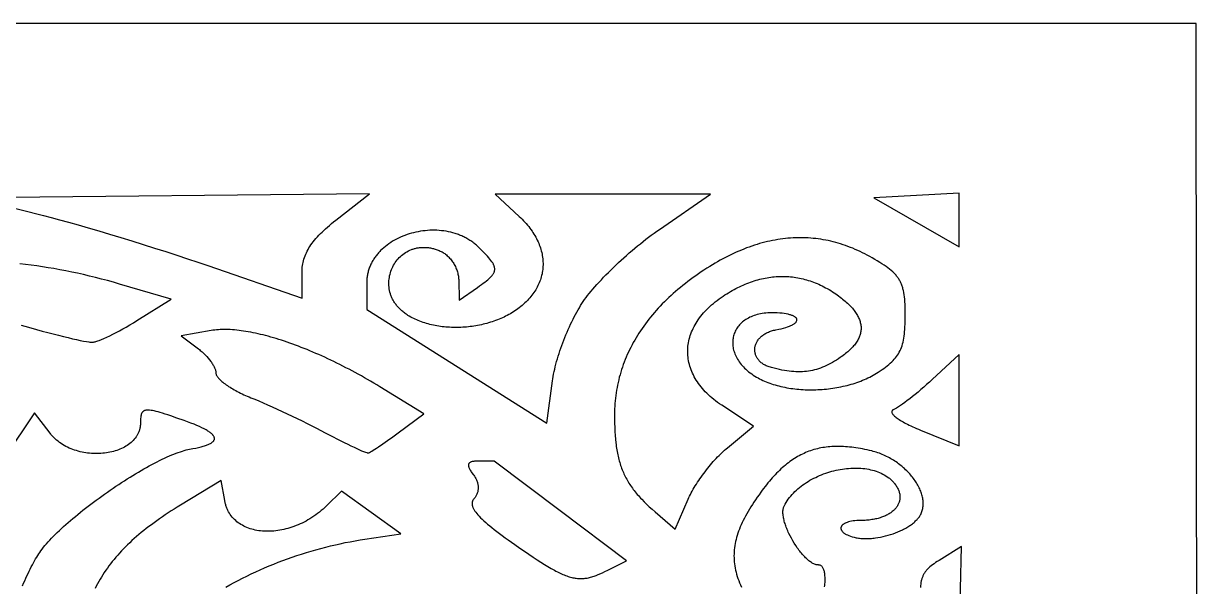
# Model space of a CAD drawing. Extents: x -500 to 500, y -999 to 1001.
# Drawn here: x 70.2 to 499.9, y 795.1 to 1000.5 of the extents above; entities that cross this region are included whole.
import ezdxf

# ---------------------------------------------------------------- set-up
doc = ezdxf.new("R2010")
doc.units = 0
doc.layers.add('LAYER_1', color=18, linetype='CONTINUOUS')

msp = doc.modelspace()

# ---------------------------------------------------------------- linework, layer by layer
at = {"layer": 'LAYER_1'}
for points in [[(-0.07, -999.47), (499.93, -999.47), (497.95, 1000.53), (-500.07, 1000.53), (-500.07, -999.47)], [(184.11, 928.78), (196.39, 938.41), (52, 936.93), (77.54, 930.49), (80.32, 929.77), (83.37, 928.95), (86.66, 928.04), (90.17, 927.05), (93.85, 925.99), (97.68, 924.86), (101.64, 923.68), (105.67, 922.45), (109.77, 921.19), (113.89, 919.91), (118.01, 918.61), (122.09, 917.3), (126.11, 916), (130.03, 914.7), (133.82, 913.43), (137.46, 912.19), (171.84, 900.34), (171.84, 909.74), (171.85, 910.37), (171.88, 910.98), (171.93, 911.59), (172.01, 912.2), (172.11, 912.8), (172.23, 913.39), (172.37, 913.99), (172.53, 914.57), (172.72, 915.16), (172.93, 915.74), (173.17, 916.32), (173.43, 916.9), (173.71, 917.48), (174.02, 918.05), (174.35, 918.63), (174.71, 919.2), (175.09, 919.78), (175.5, 920.36), (175.94, 920.93), (176.4, 921.51), (176.89, 922.1), (177.41, 922.68), (177.95, 923.27), (178.52, 923.86), (179.12, 924.46), (179.75, 925.06), (180.4, 925.66), (181.09, 926.27), (181.8, 926.89), (182.54, 927.51), (183.31, 928.14)], [(274.4, 899.08), (274.9, 899.79), (275.43, 900.52), (276.01, 901.27), (276.62, 902.05), (277.27, 902.85), (277.96, 903.66), (278.68, 904.49), (279.43, 905.33), (280.21, 906.19), (281.02, 907.05), (281.85, 907.93), (282.71, 908.81), (283.59, 909.7), (284.49, 910.59), (285.41, 911.49), (286.34, 912.38), (287.29, 913.28), (288.26, 914.17), (289.24, 915.06), (290.22, 915.94), (291.22, 916.81), (292.22, 917.68), (293.22, 918.53), (294.23, 919.37), (295.24, 920.2), (296.25, 921.01), (297.25, 921.8), (298.25, 922.57), (299.25, 923.32), (300.23, 924.05), (301.21, 924.75), (302.18, 925.43), (320.78, 938.28), (242.33, 938.28), (251.09, 930.12), (251.63, 929.61), (252.16, 929.09), (252.66, 928.56), (253.15, 928.04), (253.62, 927.51), (254.08, 926.97), (254.51, 926.44), (254.93, 925.9), (255.33, 925.35), (255.72, 924.81), (256.08, 924.26), (256.43, 923.71), (256.76, 923.15), (257.08, 922.6), (257.37, 922.04), (257.65, 921.48), (257.91, 920.92), (258.16, 920.36), (258.38, 919.8), (258.59, 919.24), (258.78, 918.68), (258.96, 918.11), (259.11, 917.55), (259.25, 916.98), (259.37, 916.42), (259.48, 915.85), (259.57, 915.29), (259.63, 914.73), (259.69, 914.16), (259.72, 913.6), (259.74, 913.04), (259.74, 912.48), (259.72, 911.92), (259.68, 911.37), (259.63, 910.82), (259.56, 910.26), (259.47, 909.71), (259.37, 909.17), (259.24, 908.62), (259.1, 908.08), (258.95, 907.54), (258.77, 907.01), (258.58, 906.47), (258.37, 905.95), (258.14, 905.42), (257.9, 904.9), (257.64, 904.38), (257.36, 903.87), (257.06, 903.36), (256.75, 902.86), (256.41, 902.36), (256.07, 901.87), (255.7, 901.38), (255.32, 900.9), (254.91, 900.42), (254.5, 899.95), (254.06, 899.48), (253.61, 899.02), (253.14, 898.57), (252.65, 898.12), (252.15, 897.69), (251.62, 897.25), (251.08, 896.83), (250.53, 896.41), (250.01, 896.04), (249.48, 895.68), (248.94, 895.33), (248.39, 894.99), (247.84, 894.66), (247.27, 894.34), (246.7, 894.03), (246.11, 893.73), (245.52, 893.44), (244.92, 893.17), (244.31, 892.9), (243.7, 892.64), (243.08, 892.39), (242.45, 892.16), (241.82, 891.93), (241.18, 891.72), (240.53, 891.51), (239.88, 891.32), (239.23, 891.13), (238.57, 890.96), (237.9, 890.79), (237.24, 890.64), (236.57, 890.5), (235.89, 890.37), (235.22, 890.25), (234.54, 890.14), (233.86, 890.04), (233.18, 889.95), (232.5, 889.87), (231.81, 889.8), (231.13, 889.75), (230.44, 889.7), (229.76, 889.67), (229.08, 889.64), (228.39, 889.63), (227.71, 889.63), (227.03, 889.64), (226.35, 889.65), (225.67, 889.69), (225, 889.73), (224.33, 889.78), (223.66, 889.84), (223, 889.92), (222.34, 890), (221.68, 890.1), (221.03, 890.2), (220.38, 890.32), (219.74, 890.45), (219.1, 890.59), (218.47, 890.74), (217.85, 890.91), (217.23, 891.08), (216.62, 891.27), (216.02, 891.46), (215.42, 891.67), (214.83, 891.89), (214.25, 892.12), (213.68, 892.36), (213.12, 892.61), (212.57, 892.88), (212.03, 893.15), (211.49, 893.44), (210.97, 893.74), (210.46, 894.05), (210.12, 894.26), (209.79, 894.48), (209.47, 894.71), (209.16, 894.94), (208.86, 895.17), (208.56, 895.41), (208.28, 895.65), (208, 895.89), (207.74, 896.14), (207.48, 896.39), (207.23, 896.65), (206.99, 896.9), (206.76, 897.16), (206.53, 897.43), (206.32, 897.69), (206.11, 897.96), (205.91, 898.23), (205.72, 898.51), (205.54, 898.78), (205.37, 899.06), (205.2, 899.34), (205.04, 899.63), (204.89, 899.91), (204.75, 900.2), (204.62, 900.49), (204.49, 900.77), (204.38, 901.07), (204.27, 901.36), (204.16, 901.65), (204.07, 901.95), (203.9, 902.54), (203.76, 903.13), (203.65, 903.73), (203.58, 904.33), (203.52, 904.93), (203.5, 905.53), (203.5, 906.12), (203.53, 906.72), (203.59, 907.31), (203.68, 907.89), (203.78, 908.47), (203.92, 909.05), (204.08, 909.62), (204.26, 910.17), (204.47, 910.73), (204.7, 911.27), (204.95, 911.79), (205.22, 912.31), (205.52, 912.82), (205.84, 913.31), (206.18, 913.79), (206.53, 914.25), (206.91, 914.69), (207.31, 915.12), (207.73, 915.53), (208.17, 915.92), (208.62, 916.29), (209.09, 916.64), (209.58, 916.97), (210.09, 917.28), (210.61, 917.56), (211.15, 917.81), (211.7, 918.04), (211.98, 918.15), (212.27, 918.25), (212.56, 918.34), (212.85, 918.43), (213.15, 918.5), (213.45, 918.58), (213.75, 918.64), (214.06, 918.7), (214.37, 918.74), (214.68, 918.78), (215, 918.82), (215.32, 918.84), (215.64, 918.86), (215.97, 918.87), (216.3, 918.87), (216.63, 918.86), (216.96, 918.85), (217.3, 918.82), (217.64, 918.79), (217.98, 918.75), (218.32, 918.7), (218.67, 918.64), (219.02, 918.57), (219.37, 918.49), (219.73, 918.4), (220.08, 918.31), (220.44, 918.2), (220.8, 918.08), (221.17, 917.96), (221.53, 917.82), (221.9, 917.67), (222.27, 917.52), (222.6, 917.36), (222.93, 917.19), (223.26, 917), (223.59, 916.79), (223.9, 916.57), (224.22, 916.33), (224.52, 916.08), (224.82, 915.81), (225.11, 915.54), (225.4, 915.25), (225.68, 914.95), (225.95, 914.63), (226.21, 914.31), (226.46, 913.98), (226.7, 913.64), (226.94, 913.29), (227.16, 912.94), (227.37, 912.57), (227.57, 912.2), (227.76, 911.83), (227.94, 911.45), (228.1, 911.07), (228.25, 910.68), (228.39, 910.29), (228.52, 909.9), (228.63, 909.5), (228.72, 909.11), (228.81, 908.72), (228.87, 908.32), (228.92, 907.93), (228.95, 907.54), (228.97, 907.15), (229.13, 899.64), (235.85, 904.27), (236.6, 904.79), (237.3, 905.29), (237.95, 905.76), (238.56, 906.21), (239.11, 906.65), (239.62, 907.07), (240.09, 907.47), (240.5, 907.86), (240.87, 908.25), (241.04, 908.43), (241.19, 908.62), (241.33, 908.8), (241.47, 908.99), (241.58, 909.17), (241.69, 909.35), (241.79, 909.53), (241.87, 909.71), (241.94, 909.89), (242, 910.07), (242.05, 910.25), (242.09, 910.43), (242.11, 910.61), (242.13, 910.8), (242.13, 910.98), (242.12, 911.17), (242.1, 911.35), (242.06, 911.54), (242.02, 911.74), (241.96, 911.93), (241.9, 912.13), (241.82, 912.33), (241.72, 912.54), (241.62, 912.74), (241.51, 912.96), (241.38, 913.17), (241.09, 913.62), (240.76, 914.08), (240.38, 914.57), (239.96, 915.08), (239.49, 915.61), (238.97, 916.17), (238.41, 916.77), (237.8, 917.39), (236.45, 918.74), (236.13, 919.04), (235.81, 919.34), (235.49, 919.62), (235.16, 919.9), (234.82, 920.18), (234.48, 920.44), (234.14, 920.7), (233.79, 920.95), (233.43, 921.19), (233.08, 921.42), (232.72, 921.65), (232.35, 921.87), (231.98, 922.08), (231.61, 922.28), (231.23, 922.48), (230.85, 922.67), (230.47, 922.85), (230.08, 923.02), (229.69, 923.19), (229.3, 923.35), (228.9, 923.5), (228.51, 923.65), (228.11, 923.79), (227.7, 923.92), (226.89, 924.16), (226.07, 924.37), (225.24, 924.56), (224.4, 924.71), (223.56, 924.84), (222.72, 924.95), (221.87, 925.03), (221.01, 925.08), (220.16, 925.1), (219.3, 925.1), (218.45, 925.08), (217.6, 925.03), (216.74, 924.95), (215.9, 924.85), (215.05, 924.73), (214.21, 924.58), (213.38, 924.41), (212.55, 924.22), (211.73, 924), (210.92, 923.76), (210.12, 923.5), (209.33, 923.21), (208.56, 922.91), (207.79, 922.58), (207.04, 922.23), (206.3, 921.86), (205.58, 921.48), (204.88, 921.07), (204.19, 920.64), (203.52, 920.19), (202.87, 919.72), (202.24, 919.23), (201.63, 918.73), (201.05, 918.2), (200.49, 917.66), (200.21, 917.38), (199.95, 917.1), (199.69, 916.81), (199.44, 916.52), (199.19, 916.23), (198.95, 915.93), (198.72, 915.62), (198.49, 915.32), (198.27, 915), (198.06, 914.69), (197.85, 914.37), (197.65, 914.04), (197.46, 913.71), (197.28, 913.38), (197.11, 913.05), (196.94, 912.71), (196.78, 912.36), (196.63, 912.01), (196.49, 911.66), (196.35, 911.31), (196.23, 910.95), (196.11, 910.59), (196, 910.22), (195.9, 909.85), (195.81, 909.48), (195.73, 909.1), (195.66, 908.72), (195.59, 908.33), (195.54, 907.95), (195.49, 907.56), (195.46, 907.16), (195.44, 906.77), (195.42, 906.37), (195.42, 905.96), (195.42, 896.13), (261.16, 854.69), (263.19, 870.13), (263.31, 870.94), (263.45, 871.78), (263.61, 872.63), (263.79, 873.51), (263.99, 874.41), (264.21, 875.32), (264.45, 876.25), (264.71, 877.2), (264.98, 878.15), (265.27, 879.12), (265.58, 880.09), (265.9, 881.07), (266.24, 882.05), (266.59, 883.04), (266.95, 884.02), (267.33, 885.01), (267.71, 885.99), (268.11, 886.97), (268.52, 887.94), (268.93, 888.9), (269.36, 889.85), (269.79, 890.79), (270.23, 891.71), (270.68, 892.62), (271.13, 893.51), (271.59, 894.38), (272.05, 895.23), (272.52, 896.05), (272.99, 896.85), (273.46, 897.62), (273.93, 898.37)], [(396, 937.76), (380.47, 936.93), (411.53, 919.03), (411.53, 938.59)], [(327, 845.74), (336.57, 853.57), (324.93, 861.25), (324.17, 861.76), (323.43, 862.29), (322.72, 862.82), (322.03, 863.36), (321.37, 863.91), (320.73, 864.47), (320.11, 865.03), (319.52, 865.6), (318.95, 866.18), (318.41, 866.76), (317.89, 867.36), (317.39, 867.95), (316.92, 868.56), (316.47, 869.17), (316.05, 869.78), (315.65, 870.4), (315.27, 871.02), (314.92, 871.65), (314.59, 872.29), (314.29, 872.92), (314.01, 873.56), (313.75, 874.21), (313.52, 874.85), (313.31, 875.5), (313.13, 876.16), (312.97, 876.81), (312.83, 877.47), (312.72, 878.13), (312.64, 878.79), (312.57, 879.45), (312.54, 880.11), (312.52, 880.77), (312.53, 881.43), (312.56, 882.09), (312.62, 882.76), (312.7, 883.42), (312.81, 884.08), (312.94, 884.74), (313.09, 885.4), (313.27, 886.05), (313.47, 886.71), (313.7, 887.36), (313.95, 888.01), (314.22, 888.66), (314.52, 889.3), (314.85, 889.95), (315.19, 890.58), (315.56, 891.22), (315.96, 891.85), (316.38, 892.47), (316.82, 893.09), (317.29, 893.71), (317.78, 894.32), (318.3, 894.92), (318.84, 895.52), (319.4, 896.11), (319.99, 896.7), (320.6, 897.28), (321.24, 897.85), (321.9, 898.42), (322.58, 898.98), (323.29, 899.53), (324.02, 900.07), (324.78, 900.6), (325.44, 901.05), (326.11, 901.49), (326.77, 901.91), (327.44, 902.32), (328.11, 902.72), (328.77, 903.1), (329.44, 903.47), (330.11, 903.83), (330.78, 904.17), (331.45, 904.5), (332.11, 904.81), (332.78, 905.11), (333.45, 905.4), (334.12, 905.67), (334.79, 905.93), (335.46, 906.18), (336.12, 906.41), (336.79, 906.63), (337.46, 906.83), (338.13, 907.02), (338.79, 907.2), (339.46, 907.36), (340.13, 907.51), (340.79, 907.65), (341.46, 907.77), (342.12, 907.88), (342.79, 907.98), (343.45, 908.06), (344.11, 908.13), (344.78, 908.18), (345.44, 908.22), (346.1, 908.25), (346.76, 908.26), (347.42, 908.26), (348.07, 908.25), (348.73, 908.22), (349.39, 908.18), (350.04, 908.12), (350.69, 908.05), (351.35, 907.97), (352, 907.87), (352.65, 907.76), (353.29, 907.64), (353.94, 907.5), (354.59, 907.35), (355.23, 907.19), (355.87, 907.01), (356.51, 906.82), (357.15, 906.61), (357.79, 906.39), (358.43, 906.16), (359.06, 905.91), (359.69, 905.65), (360.32, 905.37), (360.95, 905.08), (361.58, 904.78), (362.2, 904.47), (362.83, 904.14), (363.45, 903.79), (364.07, 903.44), (364.68, 903.07), (365.3, 902.68), (365.91, 902.28), (366.52, 901.87), (367.06, 901.49), (367.58, 901.12), (368.09, 900.74), (368.58, 900.36), (369.05, 899.99), (369.51, 899.61), (369.96, 899.24), (370.38, 898.86), (370.79, 898.49), (371.19, 898.11), (371.56, 897.74), (371.92, 897.37), (372.27, 896.99), (372.6, 896.62), (372.91, 896.25), (373.21, 895.88), (373.49, 895.51), (373.75, 895.14), (374, 894.77), (374.23, 894.4), (374.45, 894.03), (374.64, 893.66), (374.83, 893.29), (374.99, 892.92), (375.14, 892.56), (375.28, 892.19), (375.39, 891.82), (375.49, 891.46), (375.58, 891.09), (375.65, 890.73), (375.7, 890.36), (375.74, 890), (375.76, 889.64), (375.76, 889.28), (375.75, 888.92), (375.72, 888.56), (375.67, 888.2), (375.61, 887.84), (375.53, 887.48), (375.44, 887.12), (375.33, 886.76), (375.2, 886.4), (375.06, 886.05), (374.9, 885.69), (374.73, 885.34), (374.54, 884.98), (374.33, 884.63), (374.1, 884.28), (373.86, 883.93), (373.61, 883.58), (373.33, 883.23), (373.04, 882.88), (372.74, 882.53), (372.42, 882.18), (372.08, 881.83), (371.72, 881.49), (371.35, 881.14), (370.97, 880.79), (370.56, 880.45), (370.14, 880.11), (369.71, 879.77), (369.26, 879.42), (368.79, 879.08), (368.3, 878.74), (367.54, 878.23), (366.79, 877.74), (366.05, 877.29), (365.32, 876.85), (364.59, 876.45), (363.86, 876.07), (363.14, 875.72), (362.42, 875.39), (361.7, 875.09), (360.98, 874.82), (360.26, 874.57), (359.54, 874.34), (358.82, 874.15), (358.09, 873.97), (357.36, 873.82), (356.62, 873.7), (355.87, 873.6), (355.12, 873.53), (354.36, 873.48), (353.58, 873.45), (352.8, 873.45), (352, 873.47), (351.19, 873.52), (350.36, 873.59), (349.52, 873.68), (348.66, 873.8), (347.78, 873.94), (346.88, 874.1), (345.97, 874.28), (345.03, 874.49), (344.07, 874.72), (343.08, 874.97), (342.67, 875.09), (342.28, 875.22), (341.9, 875.35), (341.53, 875.5), (341.18, 875.65), (340.84, 875.82), (340.51, 875.99), (340.21, 876.17), (339.91, 876.36), (339.63, 876.56), (339.37, 876.77), (339.11, 876.98), (338.88, 877.2), (338.65, 877.42), (338.45, 877.65), (338.25, 877.89), (338.07, 878.13), (337.9, 878.38), (337.75, 878.63), (337.61, 878.88), (337.49, 879.14), (337.38, 879.4), (337.28, 879.67), (337.2, 879.93), (337.13, 880.2), (337.08, 880.47), (337.03, 880.75), (337.01, 881.02), (336.99, 881.3), (336.99, 881.58), (337, 881.85), (337.03, 882.13), (337.07, 882.4), (337.12, 882.68), (337.19, 882.95), (337.27, 883.22), (337.36, 883.5), (337.47, 883.76), (337.59, 884.03), (337.72, 884.29), (337.86, 884.55), (338.02, 884.81), (338.19, 885.06), (338.38, 885.31), (338.58, 885.55), (338.79, 885.78), (339.01, 886.02), (339.25, 886.24), (339.49, 886.46), (339.76, 886.68), (340.03, 886.88), (340.32, 887.08), (340.62, 887.27), (340.93, 887.46), (341.25, 887.63), (341.59, 887.8), (341.94, 887.96), (342.3, 888.11), (342.67, 888.25), (343.06, 888.38), (343.46, 888.49), (343.87, 888.6), (344.29, 888.7), (344.73, 888.78), (345.72, 888.97), (346.63, 889.18), (347.48, 889.39), (348.26, 889.61), (348.97, 889.85), (349.3, 889.97), (349.61, 890.09), (349.91, 890.21), (350.19, 890.33), (350.45, 890.46), (350.69, 890.58), (350.92, 890.71), (351.13, 890.84), (351.32, 890.96), (351.5, 891.09), (351.66, 891.22), (351.8, 891.35), (351.93, 891.48), (352.04, 891.61), (352.13, 891.74), (352.21, 891.87), (352.27, 891.99), (352.31, 892.12), (352.34, 892.25), (352.35, 892.37), (352.35, 892.5), (352.32, 892.62), (352.28, 892.74), (352.23, 892.86), (352.16, 892.98), (352.07, 893.1), (351.97, 893.21), (351.85, 893.32), (351.71, 893.43), (351.56, 893.54), (351.39, 893.64), (351.21, 893.75), (351.01, 893.84), (350.79, 893.94), (350.56, 894.03), (350.31, 894.12), (350.05, 894.21), (349.77, 894.29), (349.47, 894.37), (349.16, 894.44), (348.5, 894.58), (347.76, 894.7), (346.97, 894.8), (346.12, 894.87), (345.2, 894.93), (344.22, 894.97), (343.18, 894.98), (342.46, 894.97), (341.75, 894.94), (341.07, 894.89), (340.4, 894.81), (339.74, 894.72), (339.11, 894.61), (338.49, 894.48), (337.89, 894.33), (337.31, 894.16), (336.75, 893.98), (336.2, 893.78), (335.68, 893.56), (335.17, 893.33), (334.68, 893.08), (334.21, 892.82), (333.76, 892.54), (333.33, 892.25), (332.92, 891.95), (332.52, 891.63), (332.15, 891.3), (331.8, 890.96), (331.47, 890.6), (331.15, 890.24), (330.86, 889.87), (330.58, 889.48), (330.33, 889.09), (330.1, 888.68), (329.89, 888.27), (329.7, 887.85), (329.53, 887.42), (329.38, 886.99), (329.25, 886.55), (329.14, 886.1), (329.06, 885.65), (328.99, 885.19), (328.95, 884.73), (328.93, 884.26), (328.93, 883.79), (328.95, 883.32), (329, 882.84), (329.07, 882.36), (329.16, 881.88), (329.27, 881.4), (329.41, 880.92), (329.56, 880.44), (329.74, 879.95), (329.95, 879.47), (330.18, 878.99), (330.43, 878.51), (330.7, 878.04), (331, 877.56), (331.32, 877.09), (331.66, 876.62), (332.03, 876.16), (332.42, 875.7), (332.84, 875.25), (333.28, 874.8), (333.75, 874.36), (334.24, 873.92), (334.75, 873.49), (335.29, 873.07), (335.86, 872.66), (336.45, 872.25), (337.06, 871.86), (337.61, 871.53), (338.17, 871.21), (338.74, 870.9), (339.33, 870.61), (339.92, 870.32), (340.53, 870.05), (341.15, 869.79), (341.79, 869.54), (342.43, 869.3), (343.09, 869.07), (343.75, 868.86), (344.42, 868.65), (345.11, 868.46), (345.8, 868.28), (346.5, 868.11), (347.2, 867.95), (347.92, 867.8), (348.64, 867.66), (349.37, 867.54), (350.1, 867.42), (350.84, 867.32), (351.59, 867.23), (352.34, 867.14), (353.09, 867.07), (353.85, 867.02), (354.61, 866.97), (355.38, 866.93), (356.15, 866.91), (356.92, 866.89), (357.69, 866.89), (358.46, 866.9), (359.23, 866.91), (360.01, 866.94), (360.78, 866.99), (361.56, 867.04), (362.33, 867.1), (363.1, 867.17), (363.88, 867.26), (364.64, 867.35), (365.41, 867.46), (366.17, 867.58), (366.93, 867.71), (367.69, 867.85), (368.44, 868), (369.19, 868.16), (369.93, 868.33), (370.67, 868.51), (371.4, 868.7), (372.13, 868.91), (372.84, 869.12), (373.56, 869.35), (374.26, 869.59), (374.95, 869.83), (375.64, 870.09), (376.32, 870.36), (376.99, 870.64), (377.65, 870.93), (378.29, 871.23), (378.93, 871.54), (379.56, 871.87), (380.17, 872.2), (380.78, 872.54), (381.37, 872.9), (381.95, 873.26), (382.7, 873.75), (383.41, 874.24), (384.08, 874.71), (384.72, 875.19), (385.33, 875.66), (385.9, 876.13), (386.44, 876.6), (386.95, 877.07), (387.42, 877.55), (387.87, 878.03), (388.29, 878.52), (388.68, 879.03), (389.04, 879.54), (389.38, 880.07), (389.69, 880.61), (389.98, 881.17), (390.24, 881.75), (390.48, 882.35), (390.7, 882.97), (390.89, 883.61), (391.07, 884.28), (391.22, 884.98), (391.36, 885.71), (391.48, 886.47), (391.58, 887.26), (391.66, 888.08), (391.73, 888.94), (391.79, 889.84), (391.83, 890.78), (391.86, 891.76), (391.87, 892.79), (391.88, 893.86), (391.87, 895), (391.86, 896.09), (391.83, 897.12), (391.8, 898.11), (391.74, 899.04), (391.68, 899.93), (391.59, 900.77), (391.49, 901.57), (391.37, 902.34), (391.22, 903.07), (391.14, 903.42), (391.06, 903.76), (390.96, 904.1), (390.87, 904.43), (390.76, 904.75), (390.65, 905.06), (390.53, 905.37), (390.41, 905.67), (390.27, 905.96), (390.14, 906.25), (389.99, 906.54), (389.83, 906.82), (389.67, 907.09), (389.5, 907.37), (389.32, 907.63), (389.14, 907.9), (388.94, 908.16), (388.74, 908.41), (388.52, 908.67), (388.3, 908.92), (388.07, 909.17), (387.83, 909.41), (387.58, 909.66), (387.32, 909.91), (386.77, 910.39), (386.18, 910.88), (385.54, 911.37), (384.87, 911.86), (384.14, 912.36), (383.37, 912.87), (382.55, 913.39), (381.68, 913.92), (380.76, 914.47), (379.79, 915.04), (378.92, 915.53), (378.05, 916.01), (377.17, 916.47), (376.29, 916.92), (375.41, 917.34), (374.53, 917.75), (373.65, 918.14), (372.76, 918.52), (371.88, 918.87), (370.99, 919.21), (370.1, 919.54), (369.2, 919.84), (368.31, 920.13), (367.41, 920.4), (366.51, 920.65), (365.61, 920.89), (364.71, 921.11), (363.81, 921.31), (362.9, 921.49), (361.99, 921.66), (361.08, 921.81), (360.17, 921.94), (359.26, 922.06), (358.34, 922.15), (357.42, 922.23), (356.51, 922.3), (355.59, 922.34), (354.66, 922.37), (353.74, 922.38), (352.82, 922.38), (351.89, 922.35), (350.96, 922.31), (350.03, 922.25), (349.1, 922.18), (348.17, 922.09), (347.23, 921.98), (346.3, 921.85), (345.36, 921.71), (344.42, 921.54), (343.48, 921.37), (342.54, 921.17), (341.6, 920.96), (340.65, 920.73), (339.71, 920.48), (338.76, 920.21), (337.81, 919.93), (336.86, 919.63), (335.91, 919.31), (334.96, 918.98), (334.01, 918.63), (333.05, 918.26), (332.1, 917.87), (331.14, 917.47), (330.18, 917.05), (329.23, 916.61), (328.27, 916.16), (327.3, 915.68), (326.34, 915.19), (325.38, 914.69), (324.41, 914.16), (323.45, 913.62), (322.48, 913.06), (321.52, 912.49), (320.55, 911.9), (319.5, 911.24), (318.46, 910.57), (317.44, 909.9), (316.44, 909.21), (315.45, 908.53), (314.48, 907.83), (313.52, 907.13), (312.58, 906.42), (311.66, 905.71), (310.75, 904.99), (309.85, 904.26), (308.97, 903.53), (308.11, 902.79), (307.26, 902.04), (306.43, 901.29), (305.61, 900.53), (304.81, 899.76), (304.03, 898.99), (303.26, 898.21), (302.51, 897.43), (301.78, 896.64), (301.06, 895.85), (300.35, 895.05), (299.66, 894.24), (298.99, 893.43), (298.34, 892.61), (297.7, 891.79), (297.08, 890.96), (296.47, 890.12), (295.88, 889.28), (295.31, 888.44), (294.75, 887.59), (294.21, 886.73), (293.68, 885.87), (293.18, 885.01), (292.68, 884.13), (292.21, 883.26), (291.75, 882.38), (291.31, 881.49), (290.89, 880.6), (290.48, 879.71), (290.09, 878.81), (289.72, 877.9), (289.36, 876.99), (289.02, 876.08), (288.7, 875.16), (288.39, 874.24), (288.1, 873.31), (287.83, 872.38), (287.57, 871.45), (287.34, 870.51), (287.12, 869.56), (286.91, 868.62), (286.73, 867.67), (286.56, 866.71), (286.41, 865.75), (286.27, 864.79), (286.16, 863.82), (286.06, 862.85), (285.98, 861.88), (285.91, 860.9), (285.87, 859.92), (285.84, 858.93), (285.83, 857.94), (285.83, 856.3), (285.86, 854.71), (285.9, 853.17), (285.97, 851.69), (286.06, 850.26), (286.18, 848.88), (286.32, 847.54), (286.4, 846.89), (286.48, 846.25), (286.57, 845.62), (286.67, 845), (286.78, 844.39), (286.89, 843.79), (287.01, 843.2), (287.14, 842.62), (287.27, 842.04), (287.42, 841.48), (287.56, 840.92), (287.72, 840.37), (287.89, 839.83), (288.06, 839.29), (288.24, 838.76), (288.43, 838.24), (288.63, 837.72), (288.84, 837.21), (289.05, 836.71), (289.27, 836.21), (289.51, 835.72), (289.75, 835.23), (290, 834.75), (290.26, 834.27), (290.52, 833.79), (290.8, 833.32), (291.09, 832.85), (291.39, 832.39), (291.69, 831.92), (292.01, 831.47), (292.34, 831.01), (292.68, 830.55), (293.02, 830.1), (293.38, 829.65), (293.75, 829.19), (294.13, 828.74), (294.52, 828.29), (294.92, 827.84), (295.33, 827.39), (295.75, 826.94), (296.63, 826.04), (297.55, 825.14), (298.52, 824.22), (299.54, 823.3), (300.61, 822.36), (307.92, 816.05), (312.68, 826.98), (312.93, 827.55), (313.21, 828.13), (313.51, 828.72), (313.83, 829.33), (314.17, 829.95), (314.52, 830.57), (314.89, 831.2), (315.28, 831.84), (315.68, 832.48), (316.1, 833.12), (316.53, 833.77), (316.97, 834.42), (317.43, 835.06), (317.89, 835.71), (318.36, 836.35), (318.85, 836.99), (319.34, 837.63), (319.83, 838.26), (320.34, 838.88), (320.85, 839.49), (321.36, 840.1), (321.87, 840.69), (322.39, 841.27), (322.91, 841.83), (323.43, 842.38), (323.95, 842.92), (324.47, 843.44), (324.98, 843.94), (325.49, 844.42), (326, 844.88), (326.5, 845.32)], [(200.25, 867.97), (199.12, 868.65), (197.99, 869.33), (196.86, 869.99), (195.73, 870.65), (194.6, 871.3), (193.47, 871.93), (192.35, 872.56), (191.23, 873.17), (190.1, 873.78), (188.98, 874.37), (187.86, 874.95), (186.75, 875.53), (185.64, 876.09), (184.53, 876.64), (183.42, 877.18), (182.32, 877.71), (181.22, 878.23), (180.13, 878.74), (179.04, 879.23), (177.95, 879.72), (176.87, 880.19), (175.8, 880.65), (174.73, 881.1), (173.66, 881.54), (172.61, 881.97), (171.56, 882.38), (170.51, 882.78), (169.47, 883.17), (168.44, 883.55), (167.42, 883.92), (166.4, 884.27), (165.39, 884.62), (164.39, 884.94), (163.4, 885.26), (162.41, 885.57), (161.43, 885.86), (160.47, 886.13), (159.51, 886.4), (158.56, 886.65), (157.62, 886.89), (156.7, 887.12), (155.78, 887.33), (154.87, 887.53), (153.97, 887.72), (153.09, 887.89), (152.22, 888.05), (151.35, 888.2), (150.5, 888.33), (149.66, 888.45), (148.84, 888.55), (148.02, 888.64), (147.22, 888.72), (146.43, 888.78), (145.66, 888.83), (144.9, 888.86), (144.15, 888.88), (143.42, 888.88), (142.7, 888.87), (142, 888.85), (141.31, 888.81), (140.63, 888.76), (139.97, 888.69), (139.33, 888.6), (138.7, 888.5), (127.74, 886.61), (134.07, 881.79), (134.4, 881.53), (134.72, 881.27), (135.03, 881.01), (135.34, 880.74), (135.95, 880.18), (136.53, 879.6), (137.08, 879.01), (137.61, 878.42), (138.09, 877.82), (138.54, 877.22), (138.75, 876.93), (138.95, 876.63), (139.14, 876.34), (139.32, 876.05), (139.48, 875.76), (139.64, 875.48), (139.78, 875.21), (139.91, 874.93), (140.02, 874.67), (140.12, 874.41), (140.21, 874.16), (140.28, 873.91), (140.33, 873.68), (140.37, 873.45), (140.4, 873.23), (140.41, 873.02), (140.41, 872.92), (140.42, 872.82), (140.47, 872.6), (140.55, 872.37), (140.67, 872.13), (140.81, 871.88), (140.98, 871.63), (141.18, 871.36), (141.41, 871.09), (141.67, 870.82), (141.95, 870.53), (142.26, 870.25), (142.59, 869.95), (142.95, 869.66), (143.33, 869.36), (143.73, 869.05), (144.16, 868.75), (144.6, 868.44), (145.06, 868.13), (145.55, 867.82), (146.05, 867.51), (146.57, 867.2), (147.1, 866.9), (147.65, 866.59), (148.22, 866.28), (148.8, 865.98), (149.39, 865.69), (149.99, 865.39), (150.61, 865.1), (151.24, 864.82), (151.87, 864.54), (152.52, 864.27), (153.18, 864), (154.55, 863.44), (156.03, 862.82), (157.61, 862.15), (159.26, 861.42), (160.98, 860.65), (162.76, 859.85), (164.57, 859.01), (166.4, 858.15), (168.24, 857.28), (170.08, 856.39), (171.91, 855.51), (173.7, 854.62), (175.44, 853.74), (177.13, 852.88), (178.74, 852.05), (180.26, 851.24), (181.73, 850.46), (183.17, 849.7), (184.57, 848.97), (185.93, 848.28), (187.24, 847.62), (188.49, 847), (189.68, 846.43), (190.79, 845.9), (191.81, 845.42), (192.75, 845), (193.58, 844.64), (194.31, 844.34), (194.92, 844.11), (195.41, 843.95), (195.6, 843.89), (195.76, 843.86), (195.89, 843.84), (195.98, 843.85), (196.06, 843.87), (196.17, 843.91), (196.46, 844.05), (196.82, 844.25), (197.27, 844.51), (197.79, 844.83), (198.38, 845.21), (199.04, 845.63), (199.75, 846.11), (201.33, 847.18), (203.06, 848.39), (204.92, 849.72), (206.85, 851.14), (216.32, 858.14)], [(401.72, 870.64), (400.7, 869.7), (399.66, 868.76), (398.62, 867.84), (397.58, 866.94), (396.54, 866.07), (395.52, 865.22), (394.52, 864.41), (393.55, 863.64), (392.61, 862.92), (391.72, 862.26), (390.88, 861.65), (390.09, 861.1), (389.37, 860.63), (388.72, 860.23), (388.43, 860.06), (388.15, 859.91), (387.9, 859.78), (387.67, 859.68), (387.46, 859.57), (387.36, 859.52), (387.28, 859.46), (387.21, 859.39), (387.15, 859.33), (387.09, 859.26), (387.05, 859.19), (387.01, 859.12), (386.98, 859.04), (386.97, 858.96), (386.96, 858.88), (386.96, 858.79), (386.97, 858.71), (386.99, 858.62), (387.01, 858.53), (387.09, 858.34), (387.21, 858.14), (387.35, 857.93), (387.54, 857.71), (387.75, 857.49), (388, 857.26), (388.28, 857.02), (388.59, 856.77), (388.93, 856.52), (389.3, 856.26), (389.7, 855.99), (390.14, 855.72), (390.6, 855.44), (391.09, 855.16), (391.61, 854.88), (392.15, 854.59), (392.73, 854.29), (393.33, 853.99), (393.96, 853.69), (394.61, 853.39), (395.29, 853.09), (395.99, 852.78), (396.72, 852.47), (397.47, 852.16), (411.53, 846.45), (411.53, 879.79)], [(266.05, 822.68), (241.87, 840.85), (236.19, 840.85), (235.8, 840.85), (235.43, 840.84), (235.09, 840.82), (234.77, 840.79), (234.46, 840.76), (234.19, 840.72), (233.93, 840.67), (233.69, 840.61), (233.48, 840.54), (233.29, 840.46), (233.12, 840.37), (232.97, 840.27), (232.84, 840.17), (232.73, 840.05), (232.64, 839.92), (232.58, 839.79), (232.53, 839.64), (232.51, 839.48), (232.5, 839.31), (232.52, 839.12), (232.56, 838.93), (232.62, 838.73), (232.69, 838.51), (232.79, 838.28), (232.91, 838.04), (233.05, 837.78), (233.21, 837.51), (233.39, 837.23), (233.58, 836.94), (233.8, 836.63), (234.3, 835.97), (234.5, 835.7), (234.7, 835.42), (234.88, 835.14), (235.04, 834.85), (235.2, 834.57), (235.34, 834.28), (235.47, 833.99), (235.59, 833.7), (235.7, 833.4), (235.79, 833.11), (235.87, 832.82), (235.93, 832.52), (235.99, 832.23), (236.03, 831.94), (236.06, 831.65), (236.07, 831.36), (236.08, 831.07), (236.07, 830.78), (236.04, 830.5), (236.01, 830.22), (235.96, 829.94), (235.9, 829.67), (235.82, 829.39), (235.74, 829.13), (235.64, 828.86), (235.52, 828.61), (235.4, 828.35), (235.26, 828.11), (235.11, 827.86), (234.94, 827.63), (234.76, 827.4), (234.57, 827.18), (234.46, 827.04), (234.35, 826.9), (234.26, 826.76), (234.17, 826.62), (234.09, 826.47), (234.03, 826.33), (233.97, 826.18), (233.93, 826.02), (233.89, 825.86), (233.86, 825.7), (233.85, 825.54), (233.84, 825.37), (233.85, 825.2), (233.86, 825.03), (233.89, 824.85), (233.93, 824.67), (233.98, 824.49), (234.03, 824.3), (234.1, 824.11), (234.18, 823.91), (234.27, 823.71), (234.38, 823.51), (234.49, 823.3), (234.61, 823.09), (234.9, 822.65), (235.22, 822.2), (235.6, 821.73), (236.02, 821.24), (236.48, 820.73), (236.99, 820.2), (237.56, 819.65), (238.17, 819.08), (238.82, 818.49), (239.53, 817.88), (240.29, 817.24), (241.1, 816.58), (241.96, 815.9), (242.87, 815.19), (243.83, 814.46), (244.84, 813.7), (245.91, 812.92), (247.03, 812.11), (248.2, 811.27), (249.43, 810.41), (251.24, 809.15), (252.95, 807.97), (254.57, 806.86), (256.11, 805.82), (257.58, 804.86), (258.97, 803.96), (260.29, 803.13), (261.54, 802.37), (262.74, 801.67), (263.88, 801.04), (264.43, 800.75), (264.97, 800.47), (265.49, 800.21), (266.01, 799.96), (266.51, 799.73), (267, 799.52), (267.48, 799.31), (267.96, 799.13), (268.42, 798.96), (268.88, 798.8), (269.33, 798.66), (269.77, 798.53), (270.2, 798.42), (270.63, 798.31), (271.06, 798.23), (271.47, 798.16), (271.89, 798.1), (272.3, 798.05), (272.7, 798.02), (273.11, 798), (273.51, 797.99), (273.91, 797.99), (274.31, 798.01), (274.71, 798.04), (275.1, 798.09), (275.5, 798.14), (275.9, 798.21), (276.3, 798.29), (276.7, 798.38), (277.11, 798.48), (277.51, 798.59), (277.92, 798.71), (278.34, 798.85), (278.76, 799), (279.18, 799.15), (279.61, 799.32), (280.5, 799.69), (281.4, 800.1), (282.35, 800.54), (283.33, 801.03), (290.23, 804.5)]]:
    msp.add_lwpolyline(points, close=True, dxfattribs=at)
for points in [[(69.41, 890.45), (70.74, 890.07), (72.87, 889.46), (74.97, 888.88), (77.05, 888.32), (79.08, 887.78), (81.05, 887.26), (82.95, 886.78), (84.77, 886.33), (86.49, 885.92), (88.1, 885.54), (89.6, 885.2), (90.95, 884.91), (92.16, 884.67), (93.22, 884.48), (94.1, 884.34), (94.47, 884.29), (94.79, 884.26), (95.07, 884.24), (95.29, 884.24), (95.51, 884.25), (95.75, 884.28), (96.02, 884.34), (96.32, 884.41), (96.65, 884.5), (97, 884.61), (97.37, 884.74), (97.77, 884.88), (98.64, 885.22), (99.58, 885.62), (100.59, 886.07), (101.67, 886.58), (102.81, 887.14), (103.99, 887.75), (105.21, 888.4), (106.46, 889.08), (107.73, 889.8), (109.02, 890.55), (110.31, 891.32), (111.59, 892.12), (124.04, 899.92), (105.29, 905.47), (103.1, 906.11), (100.91, 906.72), (98.71, 907.31), (96.52, 907.87), (94.33, 908.41), (92.14, 908.92), (89.96, 909.41), (87.79, 909.87), (85.62, 910.3), (83.47, 910.71), (81.34, 911.09), (79.22, 911.45), (77.12, 911.78), (75.04, 912.08), (72.98, 912.35), (70.95, 912.6), (68.94, 912.82)], [(69.87, 795.41), (70.26, 796.32), (70.66, 797.22), (71.06, 798.11), (71.46, 798.98), (71.86, 799.83), (72.27, 800.66), (72.67, 801.47), (73.07, 802.26), (73.47, 803.03), (73.87, 803.77), (74.26, 804.48), (74.65, 805.17), (75.03, 805.82), (75.41, 806.44), (75.78, 807.02), (76.15, 807.57), (76.57, 808.17), (77.03, 808.78), (77.52, 809.41), (78.04, 810.05), (78.6, 810.7), (79.18, 811.37), (79.8, 812.04), (80.44, 812.72), (81.12, 813.42), (81.81, 814.12), (82.54, 814.83), (83.29, 815.54), (84.06, 816.27), (84.85, 816.99), (85.67, 817.73), (86.51, 818.46), (87.36, 819.21), (88.24, 819.95), (89.13, 820.7), (90.04, 821.44), (90.96, 822.19), (91.9, 822.94), (92.85, 823.69), (93.82, 824.44), (94.79, 825.18), (95.78, 825.92), (96.77, 826.66), (97.78, 827.4), (98.79, 828.13), (99.8, 828.85), (100.83, 829.57), (101.85, 830.28), (102.88, 830.98), (103.91, 831.68), (104.95, 832.37), (105.98, 833.04), (107.01, 833.71), (108.04, 834.36), (109.07, 835.01), (110.09, 835.64), (111.11, 836.25), (112.12, 836.86), (113.13, 837.45), (114.13, 838.02), (115.12, 838.58), (116.09, 839.12), (117.06, 839.64), (118.02, 840.15), (118.96, 840.63), (119.89, 841.1), (120.8, 841.55), (121.7, 841.97), (122.58, 842.38), (123.44, 842.76), (124.28, 843.12), (125.1, 843.45), (125.9, 843.77), (126.68, 844.05), (127.44, 844.31), (128.17, 844.54), (128.88, 844.75), (129.56, 844.93), (130.21, 845.08), (130.83, 845.2), (131.98, 845.41), (133.06, 845.62), (134.05, 845.84), (134.97, 846.07), (135.81, 846.31), (136.2, 846.43), (136.57, 846.55), (136.92, 846.67), (137.26, 846.8), (137.57, 846.93), (137.86, 847.06), (138.13, 847.19), (138.39, 847.32), (138.62, 847.45), (138.83, 847.59), (139.03, 847.73), (139.2, 847.87), (139.36, 848.01), (139.49, 848.15), (139.61, 848.3), (139.71, 848.45), (139.78, 848.6), (139.84, 848.75), (139.88, 848.9), (139.9, 849.06), (139.9, 849.21), (139.87, 849.37), (139.83, 849.54), (139.77, 849.7), (139.69, 849.87), (139.59, 850.03), (139.47, 850.2), (139.33, 850.38), (139.18, 850.55), (139, 850.73), (138.8, 850.91), (138.58, 851.09), (138.34, 851.27), (138.09, 851.46), (137.81, 851.65), (137.51, 851.84), (137.2, 852.03), (136.86, 852.22), (136.13, 852.62), (135.32, 853.03), (134.44, 853.44), (133.47, 853.87), (132.42, 854.3), (131.3, 854.75), (130.1, 855.2), (128.81, 855.67), (126.21, 856.59), (123.91, 857.38), (122.86, 857.73), (121.88, 858.05), (120.97, 858.34), (120.12, 858.6), (119.34, 858.82), (118.61, 859.01), (117.93, 859.17), (117.32, 859.3), (116.75, 859.39), (116.23, 859.46), (115.77, 859.49), (115.55, 859.49), (115.34, 859.48), (115.15, 859.47), (114.96, 859.45), (114.79, 859.42), (114.62, 859.38), (114.47, 859.33), (114.32, 859.28), (114.19, 859.22), (114.06, 859.15), (113.94, 859.07), (113.83, 858.98), (113.72, 858.88), (113.63, 858.78), (113.54, 858.67), (113.46, 858.55), (113.39, 858.42), (113.32, 858.28), (113.26, 858.13), (113.2, 857.98), (113.11, 857.64), (113.04, 857.28), (112.98, 856.87), (112.94, 856.44), (112.92, 855.97), (112.9, 855.47), (112.9, 854.93), (112.9, 854.63), (112.88, 854.34), (112.86, 854.05), (112.83, 853.76), (112.79, 853.48), (112.75, 853.2), (112.69, 852.92), (112.63, 852.65), (112.56, 852.38), (112.48, 852.12), (112.39, 851.86), (112.3, 851.6), (112.2, 851.35), (112.09, 851.1), (111.98, 850.86), (111.85, 850.61), (111.72, 850.38), (111.59, 850.14), (111.44, 849.91), (111.29, 849.69), (110.97, 849.25), (110.63, 848.82), (110.26, 848.42), (109.87, 848.02), (109.45, 847.65), (109.01, 847.29), (108.55, 846.94), (108.08, 846.61), (107.58, 846.3), (107.06, 846.01), (106.53, 845.73), (105.98, 845.47), (105.42, 845.22), (104.84, 844.99), (104.24, 844.78), (103.64, 844.59), (103.02, 844.41), (102.39, 844.25), (101.75, 844.11), (101.1, 843.99), (100.45, 843.88), (99.78, 843.79), (99.11, 843.72), (98.44, 843.67), (97.76, 843.64), (97.07, 843.62), (96.38, 843.62), (95.69, 843.64), (95, 843.68), (94.31, 843.74), (93.62, 843.82), (92.93, 843.91), (92.24, 844.03), (91.56, 844.16), (90.88, 844.31), (90.2, 844.49), (89.53, 844.68), (88.87, 844.89), (88.21, 845.12), (87.57, 845.37), (86.93, 845.64), (86.3, 845.93), (85.69, 846.24), (85.09, 846.57), (84.5, 846.92), (83.92, 847.29), (83.36, 847.68), (82.81, 848.09), (82.28, 848.53), (81.77, 848.98), (81.28, 849.45), (80.81, 849.95), (80.35, 850.47), (80.13, 850.73), (79.92, 851), (74.19, 858.45), (63.44, 842.36)], [(362.47, 794.95), (362.53, 795.53), (362.58, 796.08), (362.61, 796.62), (362.63, 797.13), (362.64, 797.63), (362.64, 798.11), (362.63, 798.56), (362.6, 799), (362.56, 799.41), (362.52, 799.81), (362.46, 800.18), (362.38, 800.53), (362.3, 800.86), (362.21, 801.16), (362.1, 801.44), (361.98, 801.7), (361.85, 801.94), (361.71, 802.15), (361.56, 802.34), (361.4, 802.5), (361.22, 802.64), (361.03, 802.76), (360.84, 802.85), (360.63, 802.91), (360.41, 802.95), (360.18, 802.96), (359.91, 802.98), (359.64, 803.01), (359.37, 803.07), (359.09, 803.15), (358.8, 803.25), (358.52, 803.37), (358.22, 803.52), (357.93, 803.68), (357.63, 803.86), (357.33, 804.06), (357.03, 804.28), (356.73, 804.51), (356.42, 804.76), (356.12, 805.03), (355.81, 805.31), (355.5, 805.6), (355.2, 805.91), (354.89, 806.24), (354.59, 806.57), (354.28, 806.92), (353.98, 807.28), (353.68, 807.65), (353.38, 808.03), (353.09, 808.42), (352.79, 808.81), (352.5, 809.22), (351.94, 810.05), (351.39, 810.91), (350.87, 811.79), (350.36, 812.69), (349.89, 813.59), (349.44, 814.5), (349.23, 814.96), (349.03, 815.41), (348.84, 815.86), (348.65, 816.32), (348.48, 816.76), (348.32, 817.21), (348.16, 817.65), (348.02, 818.09), (347.89, 818.52), (347.77, 818.95), (347.66, 819.37), (347.56, 819.78), (347.48, 820.18), (347.41, 820.58), (347.35, 820.97), (347.31, 821.35), (347.28, 821.72), (347.27, 822.07), (347.27, 822.42), (347.28, 822.76), (347.31, 823.08), (347.36, 823.39), (347.42, 823.68), (347.5, 823.96), (347.6, 824.23), (347.71, 824.47), (348.05, 825.11), (348.42, 825.74), (348.81, 826.35), (349.23, 826.95), (349.67, 827.53), (350.13, 828.11), (350.61, 828.66), (351.12, 829.21), (351.64, 829.74), (352.18, 830.25), (352.75, 830.75), (353.33, 831.24), (353.92, 831.71), (354.54, 832.17), (355.16, 832.61), (355.81, 833.04), (356.46, 833.45), (357.13, 833.85), (357.81, 834.23), (358.51, 834.59), (359.21, 834.94), (359.92, 835.28), (360.64, 835.59), (361.37, 835.89), (362.11, 836.18), (362.86, 836.44), (363.61, 836.69), (364.36, 836.92), (365.12, 837.14), (365.88, 837.34), (366.65, 837.52), (367.41, 837.68), (368.18, 837.83), (368.95, 837.95), (369.71, 838.06), (370.48, 838.15), (371.24, 838.22), (372, 838.27), (372.76, 838.31), (373.51, 838.32), (374.25, 838.32), (374.99, 838.3), (375.73, 838.25), (376.45, 838.19), (377.17, 838.11), (377.88, 838), (378.57, 837.88), (379.26, 837.74), (379.93, 837.58), (380.59, 837.39), (381.24, 837.19), (381.88, 836.96), (382.49, 836.71), (383.1, 836.45), (383.68, 836.16), (384.25, 835.85), (384.8, 835.51), (385.34, 835.16), (385.85, 834.78), (386.1, 834.58), (386.34, 834.38), (386.58, 834.17), (386.81, 833.96), (387.04, 833.74), (387.26, 833.52), (387.47, 833.29), (387.68, 833.05), (387.89, 832.81), (388.08, 832.56), (388.32, 832.25), (388.54, 831.93), (388.74, 831.62), (388.93, 831.31), (389.1, 830.99), (389.26, 830.68), (389.39, 830.37), (389.52, 830.06), (389.63, 829.75), (389.72, 829.45), (389.79, 829.14), (389.86, 828.84), (389.9, 828.54), (389.94, 828.24), (389.95, 827.94), (389.96, 827.64), (389.94, 827.35), (389.92, 827.06), (389.88, 826.77), (389.82, 826.49), (389.76, 826.21), (389.67, 825.93), (389.58, 825.66), (389.47, 825.39), (389.35, 825.12), (389.21, 824.86), (389.06, 824.6), (388.9, 824.34), (388.73, 824.09), (388.54, 823.84), (388.34, 823.6), (388.13, 823.37), (387.91, 823.13), (387.67, 822.91), (387.42, 822.69), (387.16, 822.47), (386.89, 822.26), (386.61, 822.05), (386.32, 821.85), (386.01, 821.66), (385.69, 821.47), (385.37, 821.29), (385.03, 821.12), (384.68, 820.95), (384.32, 820.79), (383.95, 820.63), (383.57, 820.49), (383.18, 820.35), (382.78, 820.21), (382.37, 820.09), (381.95, 819.97), (381.52, 819.86), (381.08, 819.76), (380.64, 819.66), (380.18, 819.58), (379.71, 819.5), (379.24, 819.43), (378.76, 819.37), (378.26, 819.32), (377.76, 819.28), (377.25, 819.25), (376.74, 819.22), (376.21, 819.21), (375.68, 819.2), (374.92, 819.19), (374.2, 819.16), (373.52, 819.1), (372.88, 819.02), (372.28, 818.92), (371.72, 818.81), (371.21, 818.67), (370.73, 818.52), (370.3, 818.36), (370.1, 818.27), (369.91, 818.18), (369.74, 818.09), (369.57, 817.99), (369.41, 817.89), (369.27, 817.79), (369.14, 817.68), (369.01, 817.57), (368.9, 817.46), (368.8, 817.35), (368.71, 817.24), (368.64, 817.12), (368.57, 817), (368.52, 816.88), (368.47, 816.76), (368.44, 816.64), (368.42, 816.51), (368.41, 816.39), (368.42, 816.26), (368.44, 816.14), (368.46, 816.01), (368.5, 815.88), (368.56, 815.76), (368.62, 815.63), (368.7, 815.5), (368.78, 815.37), (368.89, 815.25), (369, 815.12), (369.12, 814.99), (369.26, 814.87), (369.41, 814.74), (369.58, 814.62), (369.75, 814.5), (369.94, 814.38), (370.14, 814.26), (370.36, 814.14), (370.82, 813.91), (371.34, 813.69), (371.91, 813.48), (372.54, 813.27), (373.21, 813.08), (373.6, 812.99), (373.99, 812.9), (374.39, 812.83), (374.79, 812.76), (375.2, 812.71), (375.62, 812.66), (376.05, 812.63), (376.48, 812.6), (376.91, 812.58), (377.35, 812.57), (377.79, 812.57), (378.24, 812.58), (378.69, 812.6), (379.15, 812.62), (379.6, 812.66), (380.06, 812.7), (380.53, 812.75), (380.99, 812.81), (381.92, 812.95), (382.85, 813.11), (383.79, 813.31), (384.72, 813.54), (385.64, 813.79), (386.55, 814.07), (387.45, 814.37), (388.34, 814.69), (389.2, 815.04), (390.05, 815.41), (390.87, 815.8), (391.27, 816.01), (391.66, 816.21), (392.04, 816.42), (392.42, 816.64), (392.79, 816.86), (393.15, 817.09), (393.5, 817.31), (393.84, 817.55), (394.17, 817.78), (394.49, 818.02), (394.8, 818.27), (395.09, 818.51), (395.38, 818.76), (395.66, 819.02), (395.92, 819.27), (396.17, 819.53), (396.41, 819.79), (396.63, 820.06), (396.84, 820.32), (397.04, 820.59), (397.22, 820.87), (397.38, 821.14), (397.54, 821.41), (397.67, 821.69), (397.83, 822.06), (397.97, 822.44), (398.09, 822.82), (398.2, 823.21), (398.28, 823.6), (398.35, 824), (398.4, 824.4), (398.43, 824.8), (398.45, 825.21), (398.44, 825.63), (398.42, 826.04), (398.39, 826.46), (398.33, 826.88), (398.27, 827.31), (398.18, 827.73), (398.08, 828.16), (397.97, 828.59), (397.84, 829.02), (397.69, 829.45), (397.53, 829.88), (397.36, 830.31), (397.17, 830.74), (396.96, 831.17), (396.75, 831.6), (396.52, 832.03), (396.28, 832.45), (396.02, 832.88), (395.75, 833.3), (395.47, 833.72), (395.18, 834.14), (394.87, 834.56), (394.55, 834.97), (394.22, 835.38), (393.89, 835.78), (393.53, 836.18), (393.17, 836.58), (392.8, 836.97), (392.42, 837.35), (392.03, 837.73), (391.62, 838.11), (391.21, 838.47), (390.79, 838.84), (390.36, 839.19), (389.92, 839.54), (389.47, 839.88), (389.02, 840.21), (388.55, 840.54), (388.08, 840.86), (387.6, 841.16), (387.11, 841.46), (386.62, 841.75), (386.12, 842.04), (385.61, 842.31), (385.09, 842.57), (384.57, 842.82), (384.05, 843.06), (383.52, 843.29), (382.98, 843.51), (382.44, 843.71), (381.89, 843.91), (381.33, 844.09), (380.78, 844.26), (380.22, 844.42), (379.65, 844.56), (378.8, 844.76), (377.96, 844.95), (377.13, 845.13), (376.31, 845.29), (375.5, 845.44), (374.7, 845.58), (373.91, 845.7), (373.13, 845.81), (372.36, 845.91), (371.6, 846), (370.84, 846.07), (370.1, 846.13), (369.36, 846.17), (368.63, 846.2), (367.91, 846.22), (367.2, 846.23), (366.49, 846.22), (365.79, 846.2), (365.1, 846.16), (364.42, 846.12), (363.75, 846.05), (363.08, 845.98), (362.42, 845.89), (361.76, 845.78), (361.11, 845.66), (360.47, 845.53), (359.84, 845.38), (359.21, 845.22), (358.58, 845.05), (357.96, 844.86), (357.35, 844.66), (356.74, 844.44), (356.14, 844.21), (355.54, 843.96), (354.95, 843.7), (354.36, 843.42), (353.78, 843.13), (353.2, 842.83), (352.63, 842.51), (352.06, 842.17), (351.49, 841.82), (350.93, 841.46), (350.37, 841.08), (349.82, 840.68), (349.27, 840.27), (348.72, 839.84), (348.17, 839.4), (347.63, 838.95), (347.09, 838.48), (346.55, 837.99), (346.02, 837.49), (345.48, 836.97), (344.95, 836.43), (344.42, 835.88), (343.89, 835.32), (343.37, 834.74), (342.84, 834.14), (342.32, 833.53), (341.8, 832.9), (341.27, 832.25), (340.75, 831.59), (340.23, 830.91), (339.71, 830.22), (339.19, 829.51), (338.53, 828.59), (337.9, 827.68), (337.28, 826.79), (336.69, 825.9), (336.12, 825.03), (335.58, 824.17), (335.06, 823.32), (334.56, 822.48), (334.08, 821.65), (333.62, 820.83), (333.19, 820.02), (332.78, 819.22), (332.4, 818.42), (332.04, 817.63), (331.7, 816.84), (331.38, 816.07), (331.09, 815.3), (330.82, 814.53), (330.57, 813.77), (330.35, 813.01), (330.15, 812.26), (329.97, 811.51), (329.82, 810.76), (329.69, 810.01), (329.58, 809.27), (329.5, 808.53), (329.44, 807.79), (329.41, 807.05), (329.4, 806.31), (329.41, 805.57), (329.45, 804.82), (329.51, 804.08), (329.59, 803.34), (329.7, 802.59), (329.83, 801.84), (329.99, 801.08), (330.17, 800.33), (330.38, 799.56), (330.6, 798.8), (330.86, 798.03), (331.14, 797.25), (331.44, 796.47), (331.76, 795.67), (332.11, 794.88)], [(143.98, 794.85), (145.49, 795.7), (147.02, 796.54), (148.57, 797.35), (150.14, 798.15), (151.72, 798.94), (153.31, 799.71), (154.92, 800.46), (156.54, 801.19), (158.18, 801.91), (159.83, 802.6), (161.49, 803.28), (163.16, 803.94), (164.85, 804.59), (166.54, 805.21), (168.25, 805.81), (169.97, 806.4), (171.69, 806.96), (173.43, 807.51), (175.17, 808.03), (176.92, 808.54), (178.68, 809.02), (180.45, 809.48), (182.22, 809.92), (184, 810.34), (185.79, 810.73), (187.58, 811.11), (189.38, 811.46), (191.18, 811.79), (192.98, 812.09), (194.79, 812.37), (207.92, 814.33), (186.23, 829.93), (180.8, 824.59), (180.16, 823.97), (179.51, 823.38), (178.85, 822.81), (178.18, 822.27), (177.5, 821.74), (176.82, 821.23), (176.12, 820.75), (175.42, 820.28), (174.72, 819.84), (174, 819.41), (173.28, 819.01), (172.56, 818.63), (171.83, 818.27), (171.1, 817.93), (170.37, 817.61), (169.63, 817.31), (168.89, 817.03), (168.16, 816.77), (167.42, 816.53), (166.68, 816.31), (165.94, 816.12), (165.2, 815.94), (164.47, 815.78), (163.73, 815.65), (163.01, 815.53), (162.28, 815.44), (161.56, 815.36), (160.84, 815.31), (160.13, 815.27), (159.43, 815.26), (158.73, 815.26), (158.04, 815.29), (157.36, 815.33), (156.69, 815.4), (156.03, 815.48), (155.38, 815.59), (154.73, 815.71), (154.1, 815.86), (153.48, 816.02), (152.87, 816.21), (152.28, 816.41), (151.7, 816.64), (151.13, 816.88), (150.58, 817.14), (150.05, 817.43), (149.53, 817.73), (149.02, 818.05), (148.54, 818.4), (148.07, 818.76), (147.62, 819.14), (147.19, 819.54), (146.78, 819.96), (146.39, 820.4), (146.02, 820.86), (145.67, 821.34), (145.35, 821.83), (145.04, 822.35), (144.76, 822.89), (144.63, 823.16), (144.51, 823.44), (144.39, 823.73), (144.28, 824.02), (144.17, 824.31), (144.07, 824.61), (143.98, 824.91), (143.89, 825.22), (143.81, 825.54), (143.74, 825.85), (143.67, 826.18), (143.61, 826.5), (142.37, 833.81), (127.49, 824.78), (126.33, 824.07), (125.2, 823.37), (124.08, 822.66), (122.99, 821.95), (121.92, 821.24), (120.87, 820.53), (119.83, 819.82), (118.82, 819.1), (117.83, 818.39), (116.86, 817.67), (115.91, 816.95), (114.98, 816.23), (114.06, 815.51), (113.17, 814.78), (112.3, 814.05), (111.44, 813.32), (110.61, 812.58), (109.79, 811.84), (108.99, 811.1), (108.21, 810.35), (107.45, 809.6), (106.71, 808.85), (105.98, 808.09), (105.27, 807.32), (104.59, 806.56), (103.91, 805.78), (103.26, 805), (102.62, 804.22), (102.01, 803.43), (101.4, 802.63), (100.82, 801.83), (100.25, 801.03), (99.7, 800.21), (99.17, 799.39), (98.65, 798.56), (98.15, 797.73), (97.66, 796.89), (97.2, 796.04), (96.74, 795.19), (96.31, 794.32)], [(410.93, 747.48), (412.38, 809.73), (404.21, 804.65), (403.56, 804.24), (402.96, 803.84), (402.38, 803.44), (401.84, 803.05), (401.34, 802.66), (400.87, 802.27), (400.43, 801.87), (400.03, 801.47), (399.66, 801.06), (399.48, 800.85), (399.31, 800.64), (399.15, 800.42), (399, 800.21), (398.86, 799.98), (398.72, 799.76), (398.59, 799.53), (398.47, 799.3), (398.35, 799.06), (398.24, 798.81), (398.14, 798.56), (398.05, 798.31), (397.96, 798.05), (397.88, 797.78), (397.8, 797.51), (397.73, 797.23), (397.67, 796.94), (397.62, 796.65), (397.52, 796.03), (397.46, 795.39), (397.41, 794.71)]]:
    msp.add_lwpolyline(points, dxfattribs=at)

doc.saveas('drawing.dxf')
